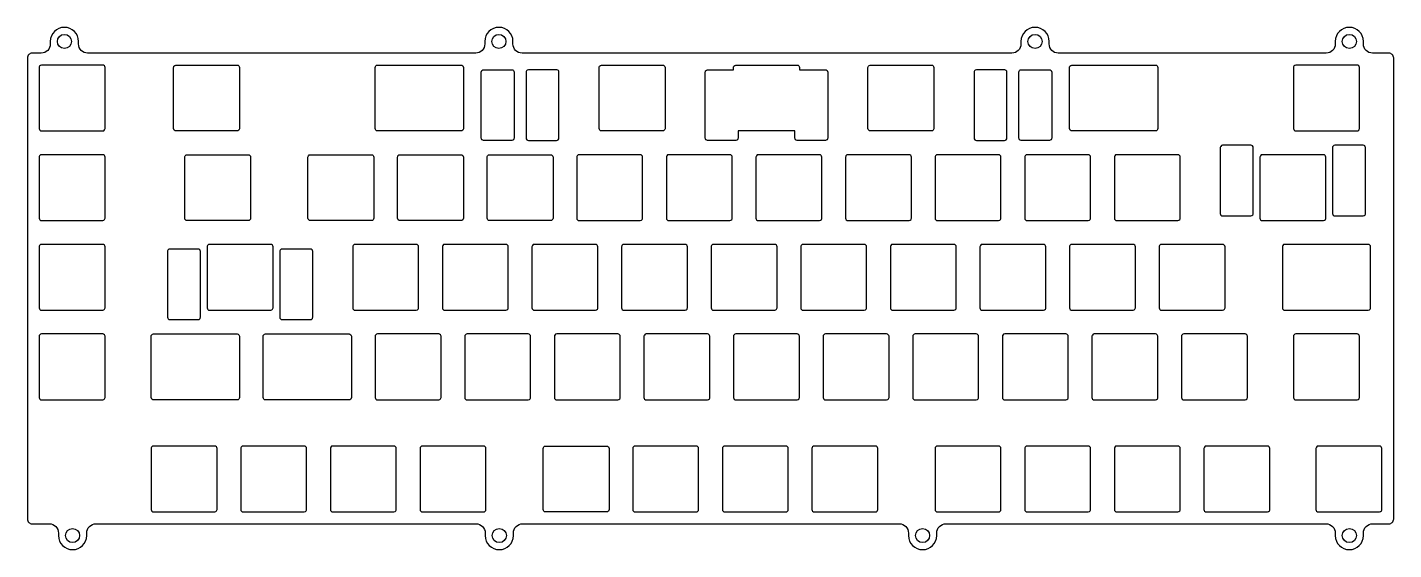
# Model space of a CAD drawing. Header units: millimetres. Extents: x -291 to 0, y -9 to 102.
import ezdxf

# ---------------------------------------------------------------- set-up
doc = ezdxf.new("R2010")
doc.units = ezdxf.units.MM
doc.layers.get('0').update_dxf_attribs({"linetype": 'CONTINUOUS'})

msp = doc.modelspace()

# ---------------------------------------------------------------- linework, layer by layer
for points in [[(-290.61, -2.31, 0.414214), (-289.61, -3.31), (-289.16, -3.31, 0.007853), (-289.11, -3.31), (-285.96, -3.31, -0.414214), (-283.99, -5.29), (-283.99, -5.81, 1), (-277.99, -5.81), (-277.99, -5.29, -0.414214), (-276.01, -3.31), (-195.23, -3.31, -0.414214), (-193.26, -5.29), (-193.26, -5.81, 1), (-187.26, -5.81), (-187.26, -5.29, -0.414214), (-185.28, -3.31), (-105.23, -3.31, -0.414214), (-103.26, -5.29), (-103.26, -5.81, 1), (-97.26, -5.81), (-97.26, -5.29, -0.414214), (-95.28, -3.31), (-14.5, -3.31, -0.414214), (-12.52, -5.29), (-12.52, -5.81, 1), (-6.53, -5.81), (-6.53, -5.29, -0.414214), (-4.55, -3.31), (-1.6, -3.31, 0.007853), (-1.55, -3.31), (-1.1, -3.31, 0.414214), (-0.1, -2.31), (-0.1, 95.7, 0.414214), (-1.1, 96.7), (-4.6, 96.7, -0.406218), (-6.53, 98.68), (-6.53, 99.2, 1), (-12.52, 99.2), (-12.52, 98.68, -0.406218), (-14.45, 96.7), (-71.43, 96.7, -0.406218), (-73.35, 98.68), (-73.35, 99.2, 1), (-79.35, 99.2), (-79.35, 98.68, -0.406218), (-81.27, 96.7), (-185.43, 96.7, -0.406218), (-187.35, 98.68), (-187.35, 99.2, 1), (-193.35, 99.2), (-193.35, 98.68, -0.406218), (-195.27, 96.7), (-277.8, 96.7, -0.406218), (-279.73, 98.68), (-279.73, 99.2, 1), (-285.73, 99.2), (-285.73, 98.68, -0.406218), (-287.65, 96.7), (-289.61, 96.7, 0.414214), (-290.61, 95.7), (-290.61, 95.24, 0.006422), (-290.61, 95.2), (-290.61, -1.81, 0.006422), (-290.61, -1.85)], [(-274.59, 80.18, 0.250139), (-274.17, 80.4, 0.148216), (-274.09, 80.68), (-274.09, 93.68, 0.414214), (-274.59, 94.18), (-287.59, 94.18, 0.250139), (-288, 93.96, 0.148216), (-288.09, 93.68), (-288.09, 80.68, 0.414214), (-287.59, 80.18)], [(-245.51, 93.68), (-245.51, 80.66, -0.40124), (-246.01, 80.18), (-259.01, 80.18, -0.414214), (-259.51, 80.68), (-259.51, 93.68, -0.148216), (-259.43, 93.96, -0.250139), (-259.01, 94.18), (-246.01, 94.18, -0.414214)], [(-197.89, 93.68), (-197.89, 80.66, -0.40124), (-198.39, 80.18), (-216.15, 80.18, -0.414214), (-216.65, 80.68), (-216.65, 93.68, -0.414214), (-216.15, 94.18), (-198.39, 94.18, -0.414214)], [(-194.1, 78.68), (-194.1, 92.68, -0.414214), (-193.6, 93.18), (-187.6, 93.18, -0.414214), (-187.1, 92.68), (-187.1, 78.68, -0.414214), (-187.6, 78.18), (-193.6, 78.18, -0.414214)], [(-177.57, 92.68, 0.375581), (-178.01, 93.17, 0.030528), (-178.07, 93.18), (-184.07, 93.18, 0.250139), (-184.49, 92.96, 0.148216), (-184.57, 92.68), (-184.57, 78.68, 0.414214), (-184.07, 78.18), (-178.07, 78.18, 0.414214), (-177.57, 78.68)], [(-155.03, 93.68), (-155.03, 80.66, -0.40124), (-155.52, 80.18), (-168.52, 80.18, -0.414214), (-169.02, 80.68), (-169.02, 93.68, -0.148216), (-168.94, 93.96, -0.250139), (-168.53, 94.18), (-155.53, 94.18, -0.414214)], [(-139.47, 80.18), (-139.47, 78.66, -0.40124), (-139.97, 78.18), (-145.97, 78.18, -0.414214), (-146.47, 78.68), (-146.47, 92.68, -0.148216), (-146.39, 92.96, -0.250139), (-145.97, 93.18), (-140.45, 93.18), (-140.45, 93.18), (-140.45, 93.18), (-140.45, 93.68, -0.148216), (-140.37, 93.96, -0.250139), (-139.95, 94.18), (-126.92, 94.18, -0.398365), (-126.45, 93.68), (-126.45, 93.18), (-124.07, 93.18), (-124.07, 93.18), (-120.93, 93.18, -0.414214), (-120.43, 92.68), (-120.43, 78.66, -0.40124), (-120.92, 78.18), (-126.92, 78.18, -0.414214), (-127.42, 78.68), (-127.42, 80.18), (-139.47, 80.18), (-139.47, 80.18)], [(-97.88, 93.68), (-97.88, 80.66, -0.40124), (-98.37, 80.18), (-111.37, 80.18, -0.414214), (-111.87, 80.68), (-111.87, 93.68, -0.148216), (-111.79, 93.96, -0.250139), (-111.38, 94.18), (-98.38, 94.18, -0.414214)], [(-82.32, 92.68, 0.398365), (-82.8, 93.18), (-88.83, 93.18, 0.250139), (-89.24, 92.96, 0.148216), (-89.32, 92.68), (-89.32, 78.68, 0.414214), (-88.82, 78.18), (-82.82, 78.18, 0.414214), (-82.32, 78.68)], [(-73.3, 78.18), (-79.3, 78.18, -0.414214), (-79.8, 78.68), (-79.8, 92.68, -0.414214), (-79.3, 93.18), (-73.3, 93.18, -0.414214), (-72.8, 92.68), (-72.8, 78.68, -0.414214)], [(-50.25, 93.68), (-50.25, 80.68, -0.414214), (-50.75, 80.18), (-68.51, 80.18, -0.414214), (-69.01, 80.68), (-69.01, 93.68, -0.148216), (-68.93, 93.96, -0.250139), (-68.51, 94.18), (-55.51, 94.18), (-55.51, 94.18), (-50.75, 94.18, -0.414214)], [(-7.89, 80.18, 0.250139), (-7.47, 80.4, 0.148216), (-7.39, 80.68), (-7.39, 93.68, 0.414214), (-7.89, 94.18), (-20.89, 94.18, 0.250139), (-21.3, 93.96, 0.148216), (-21.39, 93.68), (-21.39, 80.68, 0.414214), (-20.89, 80.18)], [(-36.47, 77.13, 0.250139), (-36.88, 76.91, 0.148216), (-36.97, 76.63), (-36.97, 62.63, 0.414214), (-36.47, 62.13), (-30.47, 62.13, 0.250139), (-30.05, 62.35, 0.148216), (-29.97, 62.63), (-29.97, 76.63, 0.414214), (-30.47, 77.13)], [(-6.59, 62.13, 0.250139), (-6.18, 62.35, 0.148216), (-6.09, 62.63), (-6.09, 76.63, 0.414214), (-6.59, 77.13), (-12.59, 77.13, 0.250139), (-13.01, 76.91, 0.148216), (-13.09, 76.63), (-13.09, 62.63, 0.414214), (-12.59, 62.13)], [(-274.59, 61.13, 0.250139), (-274.17, 61.35, 0.148216), (-274.09, 61.63), (-274.09, 74.63, 0.414214), (-274.59, 75.13), (-287.59, 75.13, 0.250139), (-288, 74.91, 0.148216), (-288.09, 74.63), (-288.09, 61.63, 0.414214), (-287.59, 61.13)], [(-243.13, 74.63), (-243.13, 61.61, -0.40124), (-243.63, 61.13), (-256.63, 61.13, -0.414214), (-257.13, 61.63), (-257.13, 74.63, -0.148216), (-257.05, 74.91, -0.250139), (-256.63, 75.13), (-243.63, 75.13, -0.414214)], [(-216.94, 74.63), (-216.94, 61.61, -0.40124), (-217.44, 61.13), (-230.44, 61.13, -0.414214), (-230.94, 61.63), (-230.94, 74.63, -0.148216), (-230.85, 74.91, -0.250139), (-230.44, 75.13), (-217.44, 75.13, -0.414214)], [(-197.89, 74.63), (-197.89, 61.61, -0.40124), (-198.39, 61.13), (-211.39, 61.13, -0.414214), (-211.89, 61.63), (-211.89, 74.63, -0.148216), (-211.8, 74.91, -0.250139), (-211.39, 75.13), (-198.39, 75.13, -0.414214)], [(-178.84, 74.63), (-178.84, 61.61, -0.40124), (-179.34, 61.13), (-192.34, 61.13, -0.414214), (-192.84, 61.63), (-192.84, 74.63, -0.148216), (-192.75, 74.91, -0.250139), (-192.34, 75.13), (-179.34, 75.13, -0.414214)], [(-160.29, 61.13, 0.250139), (-159.87, 61.35, 0.148216), (-159.79, 61.63), (-159.79, 74.63, 0.414214), (-160.29, 75.13), (-173.29, 75.13, 0.250139), (-173.7, 74.91, 0.148216), (-173.79, 74.63), (-173.79, 61.63, 0.414214), (-173.29, 61.13)], [(-141.24, 61.13, 0.250139), (-140.82, 61.35, 0.148216), (-140.74, 61.63), (-140.74, 74.63, 0.414214), (-141.24, 75.13), (-154.24, 75.13, 0.250139), (-154.65, 74.91, 0.148216), (-154.74, 74.63), (-154.74, 61.63, 0.414214), (-154.24, 61.13)], [(-122.19, 61.13, 0.250139), (-121.77, 61.35, 0.148216), (-121.69, 61.63), (-121.69, 74.63, 0.414214), (-122.19, 75.13), (-135.19, 75.13, 0.250139), (-135.6, 74.91, 0.148216), (-135.69, 74.63), (-135.69, 61.63, 0.414214), (-135.19, 61.13)], [(-116.14, 75.13, 0.250139), (-116.55, 74.91, 0.148216), (-116.64, 74.63), (-116.64, 61.63, 0.414214), (-116.14, 61.13), (-103.14, 61.13, 0.250139), (-102.72, 61.35, 0.148216), (-102.64, 61.63), (-102.64, 74.63, 0.414214), (-103.14, 75.13)], [(-84.09, 61.13, 0.250139), (-83.67, 61.35, 0.148216), (-83.59, 61.63), (-83.59, 74.63, 0.414214), (-84.09, 75.13), (-97.09, 75.13, 0.250139), (-97.5, 74.91, 0.148216), (-97.59, 74.63), (-97.59, 61.63, 0.414214), (-97.09, 61.13)], [(-65.04, 61.13, 0.250139), (-64.62, 61.35, 0.148216), (-64.54, 61.63), (-64.54, 74.63, 0.414214), (-65.04, 75.13), (-78.04, 75.13, 0.250139), (-78.45, 74.91, 0.148216), (-78.54, 74.63), (-78.54, 61.63, 0.414214), (-78.04, 61.13)], [(-45.99, 61.13, 0.250139), (-45.57, 61.35, 0.148216), (-45.49, 61.63), (-45.49, 74.63, 0.414214), (-45.99, 75.13), (-58.99, 75.13, 0.250139), (-59.4, 74.91, 0.148216), (-59.49, 74.63), (-59.49, 61.63, 0.414214), (-58.99, 61.13)], [(-15.03, 61.13, 0.250139), (-14.62, 61.35, 0.148216), (-14.53, 61.63), (-14.53, 74.63, 0.414214), (-15.03, 75.13), (-28.03, 75.13, 0.250139), (-28.45, 74.91, 0.148216), (-28.53, 74.63), (-28.53, 61.63, 0.414214), (-28.03, 61.13)], [(-287.59, 56.08, 0.250139), (-288, 55.86, 0.148216), (-288.09, 55.58), (-288.09, 42.58, 0.414214), (-287.59, 42.08), (-274.59, 42.08, 0.250139), (-274.17, 42.3, 0.148216), (-274.09, 42.58), (-274.09, 55.58, 0.414214), (-274.59, 56.08)], [(-238.87, 42.08, 0.250139), (-238.45, 42.3, 0.148216), (-238.37, 42.58), (-238.37, 55.58, 0.414214), (-238.87, 56.08), (-251.87, 56.08, 0.250139), (-252.28, 55.86, 0.148216), (-252.37, 55.58), (-252.37, 42.58, 0.414214), (-251.87, 42.08)], [(-207.91, 42.08, 0.250139), (-207.5, 42.3, 0.148216), (-207.41, 42.58), (-207.41, 55.58, 0.414214), (-207.91, 56.08), (-220.91, 56.08, 0.250139), (-221.33, 55.86, 0.148216), (-221.41, 55.58), (-221.41, 42.58, 0.414214), (-220.91, 42.08)], [(-201.86, 56.08, 0.250139), (-202.28, 55.86, 0.148216), (-202.36, 55.58), (-202.36, 42.58, 0.414214), (-201.86, 42.08), (-188.86, 42.08, 0.250139), (-188.45, 42.3, 0.148216), (-188.36, 42.58), (-188.36, 55.58, 0.414214), (-188.86, 56.08)], [(-169.81, 42.08, 0.250139), (-169.4, 42.3, 0.148216), (-169.31, 42.58), (-169.31, 55.58, 0.414214), (-169.81, 56.08), (-182.81, 56.08, 0.250139), (-183.23, 55.86, 0.148216), (-183.31, 55.58), (-183.31, 42.58, 0.414214), (-182.81, 42.08)], [(-150.76, 42.08, 0.250139), (-150.35, 42.3, 0.148216), (-150.26, 42.58), (-150.26, 55.58, 0.414214), (-150.76, 56.08), (-163.76, 56.08, 0.250139), (-164.18, 55.86, 0.148216), (-164.26, 55.58), (-164.26, 42.58, 0.414214), (-163.76, 42.08)], [(-144.71, 56.08, 0.250139), (-145.13, 55.86, 0.148216), (-145.21, 55.58), (-145.21, 42.58, 0.414214), (-144.71, 42.08), (-131.71, 42.08, 0.250139), (-131.3, 42.3, 0.148216), (-131.21, 42.58), (-131.21, 55.58, 0.414214), (-131.71, 56.08)], [(-112.66, 42.08, 0.250139), (-112.25, 42.3, 0.148216), (-112.16, 42.58), (-112.16, 55.58, 0.414214), (-112.66, 56.08), (-125.66, 56.08, 0.250139), (-126.08, 55.86, 0.148216), (-126.16, 55.58), (-126.16, 42.58, 0.414214), (-125.66, 42.08)], [(-93.61, 42.08, 0.250139), (-93.2, 42.3, 0.148216), (-93.11, 42.58), (-93.11, 55.58, 0.414214), (-93.61, 56.08), (-106.61, 56.08, 0.250139), (-107.03, 55.86, 0.148216), (-107.11, 55.58), (-107.11, 42.58, 0.414214), (-106.61, 42.08)], [(-74.56, 42.08, 0.250139), (-74.15, 42.3, 0.148216), (-74.06, 42.58), (-74.06, 55.58, 0.414214), (-74.56, 56.08), (-87.56, 56.08, 0.250139), (-87.98, 55.86, 0.148216), (-88.06, 55.58), (-88.06, 42.58, 0.414214), (-87.56, 42.08)], [(-55.51, 42.08, 0.250139), (-55.1, 42.3, 0.148216), (-55.01, 42.58), (-55.01, 55.58, 0.414214), (-55.51, 56.08), (-68.51, 56.08, 0.250139), (-68.93, 55.86, 0.148216), (-69.01, 55.58), (-69.01, 42.58, 0.414214), (-68.51, 42.08)], [(-36.46, 42.08, 0.250139), (-36.05, 42.3, 0.148216), (-35.96, 42.58), (-35.96, 55.58, 0.414214), (-36.46, 56.08), (-49.46, 56.08, 0.250139), (-49.88, 55.86, 0.148216), (-49.96, 55.58), (-49.96, 42.58, 0.414214), (-49.46, 42.08)], [(-5.51, 42.08, 0.250139), (-5.09, 42.3, 0.148216), (-5.01, 42.58), (-5.01, 55.58, 0.414214), (-5.51, 56.08), (-23.27, 56.08, 0.250139), (-23.68, 55.86, 0.148216), (-23.77, 55.58), (-23.77, 42.58, 0.414214), (-23.27, 42.08)], [(-260.31, 55.08, 0.250139), (-260.72, 54.86, 0.148216), (-260.81, 54.58), (-260.81, 40.58, 0.414214), (-260.31, 40.08), (-254.31, 40.08, 0.250139), (-253.89, 40.3, 0.148216), (-253.81, 40.58), (-253.81, 54.58, 0.414214), (-254.31, 55.08)], [(-230.43, 40.08, 0.250139), (-230.01, 40.3, 0.148216), (-229.93, 40.58), (-229.93, 54.58, 0.414214), (-230.43, 55.08), (-236.43, 55.08, 0.250139), (-236.85, 54.86, 0.148216), (-236.93, 54.58), (-236.93, 40.58, 0.414214), (-236.43, 40.08)], [(-274.59, 23.03, 0.250139), (-274.17, 23.25, 0.148216), (-274.09, 23.53), (-274.09, 36.53, 0.414214), (-274.59, 37.03), (-287.59, 37.03, 0.250139), (-288, 36.81, 0.148216), (-288.09, 36.53), (-288.09, 23.53, 0.414214), (-287.59, 23.03)], [(-245.51, 36.53), (-245.51, 23.53, -0.414214), (-246.01, 23.03), (-250.75, 23.03, -0.010805), (-250.77, 23.03), (-263.77, 23.03, -0.414214), (-264.27, 23.53), (-264.27, 36.53, -0.148216), (-264.19, 36.81, -0.250139), (-263.77, 37.03), (-250.78, 37.03), (-250.78, 37.03), (-246.01, 37.03, -0.414214)], [(-221.7, 36.53), (-221.7, 23.53, -0.414214), (-222.2, 23.03), (-226.94, 23.03, -0.010805), (-226.96, 23.03), (-239.96, 23.03, -0.414214), (-240.46, 23.53), (-240.46, 36.53, -0.148216), (-240.38, 36.81, -0.250139), (-239.96, 37.03), (-226.97, 37.03), (-226.97, 37.03), (-222.2, 37.03, -0.414214)], [(-203.15, 23.03, 0.250139), (-202.73, 23.25, 0.148216), (-202.65, 23.53), (-202.65, 36.53, 0.414214), (-203.15, 37.03), (-216.15, 37.03, 0.250139), (-216.57, 36.81, 0.148216), (-216.65, 36.53), (-216.65, 23.53, 0.414214), (-216.15, 23.03)], [(-184.1, 23.03, 0.250139), (-183.68, 23.25, 0.148216), (-183.6, 23.53), (-183.6, 36.53, 0.414214), (-184.1, 37.03), (-197.1, 37.03, 0.250139), (-197.52, 36.81, 0.148216), (-197.6, 36.53), (-197.6, 23.53, 0.414214), (-197.1, 23.03)], [(-165.05, 23.03, 0.250139), (-164.63, 23.25, 0.148216), (-164.55, 23.53), (-164.55, 36.53, 0.414214), (-165.05, 37.03), (-178.05, 37.03, 0.250139), (-178.47, 36.81, 0.148216), (-178.55, 36.53), (-178.55, 23.53, 0.414214), (-178.05, 23.03)], [(-146, 23.03, 0.250139), (-145.58, 23.25, 0.148216), (-145.5, 23.53), (-145.5, 36.53, 0.414214), (-146, 37.03), (-159, 37.03, 0.250139), (-159.42, 36.81, 0.148216), (-159.5, 36.53), (-159.5, 23.53, 0.414214), (-159, 23.03)], [(-126.95, 23.03, 0.250139), (-126.53, 23.25, 0.148216), (-126.45, 23.53), (-126.45, 36.53, 0.414214), (-126.95, 37.03), (-139.95, 37.03, 0.250139), (-140.37, 36.81, 0.148216), (-140.45, 36.53), (-140.45, 23.53, 0.414214), (-139.95, 23.03)], [(-107.9, 23.03, 0.250139), (-107.48, 23.25, 0.148216), (-107.4, 23.53), (-107.4, 36.53, 0.414214), (-107.9, 37.03), (-120.9, 37.03, 0.250139), (-121.32, 36.81, 0.148216), (-121.4, 36.53), (-121.4, 23.53, 0.414214), (-120.9, 23.03)], [(-101.85, 37.03, 0.250139), (-102.27, 36.81, 0.148216), (-102.35, 36.53), (-102.35, 23.53, 0.414214), (-101.85, 23.03), (-88.85, 23.03, 0.250139), (-88.43, 23.25, 0.148216), (-88.35, 23.53), (-88.35, 36.53, 0.414214), (-88.85, 37.03)], [(-69.8, 23.03, 0.250139), (-69.38, 23.25, 0.148216), (-69.3, 23.53), (-69.3, 36.53, 0.414214), (-69.8, 37.03), (-82.8, 37.03, 0.250139), (-83.22, 36.81, 0.148216), (-83.3, 36.53), (-83.3, 23.53, 0.414214), (-82.8, 23.03)], [(-50.75, 23.03, 0.250139), (-50.33, 23.25, 0.148216), (-50.25, 23.53), (-50.25, 36.53, 0.414214), (-50.75, 37.03), (-63.75, 37.03, 0.250139), (-64.17, 36.81, 0.148216), (-64.25, 36.53), (-64.25, 23.53, 0.414214), (-63.75, 23.03)], [(-31.7, 23.03, 0.250139), (-31.28, 23.25, 0.148216), (-31.2, 23.53), (-31.2, 36.53, 0.414214), (-31.7, 37.03), (-44.7, 37.03, 0.250139), (-45.12, 36.81, 0.148216), (-45.2, 36.53), (-45.2, 23.53, 0.414214), (-44.7, 23.03)], [(-20.89, 37.03, 0.250139), (-21.3, 36.81, 0.148216), (-21.39, 36.53), (-21.39, 23.53, 0.414214), (-20.89, 23.03), (-7.89, 23.03, 0.250139), (-7.47, 23.25, 0.148216), (-7.39, 23.53), (-7.39, 36.53, 0.414214), (-7.89, 37.03)], [(-250.77, -0.78, 0.250139), (-250.36, -0.56, 0.148216), (-250.27, -0.29), (-250.27, 12.71, 0.414214), (-250.77, 13.21), (-263.77, 13.21, 0.250139), (-264.19, 12.99, 0.148216), (-264.27, 12.72), (-264.27, -0.28, 0.414214), (-263.77, -0.78)], [(-231.72, -0.78, 0.250139), (-231.31, -0.56, 0.148216), (-231.23, -0.29), (-231.23, 12.71, 0.414214), (-231.73, 13.21), (-244.73, 13.21, 0.250139), (-245.14, 12.99, 0.148216), (-245.22, 12.72), (-245.22, -0.28, 0.414214), (-244.72, -0.78)], [(-225.68, 13.21, 0.250139), (-226.09, 12.99, 0.148216), (-226.17, 12.72), (-226.17, -0.28, 0.414214), (-225.67, -0.78), (-212.67, -0.78, 0.250139), (-212.26, -0.56, 0.148216), (-212.18, -0.29), (-212.18, 12.71, 0.414214), (-212.68, 13.21)], [(-193.12, 12.72, 0.414214), (-193.62, 13.22), (-206.62, 13.22, 0.414214), (-207.12, 12.72), (-207.12, -0.28, 0.414214), (-206.62, -0.78), (-193.62, -0.78, 0.414214), (-193.12, -0.28)], [(-167.43, -0.78), (-180.43, -0.78, -0.414214), (-180.93, -0.28), (-180.93, 12.72, -0.414214), (-180.43, 13.22), (-167.43, 13.22, -0.414214), (-166.93, 12.72), (-166.93, -0.28, -0.414214)], [(-161.38, 13.22, 0.414214), (-161.88, 12.72), (-161.88, -0.28, 0.414214), (-161.38, -0.78), (-148.38, -0.78, 0.414214), (-147.88, -0.28), (-147.88, 12.72, 0.414214), (-148.38, 13.22)], [(-128.83, 12.72, 0.414214), (-129.33, 13.22), (-142.33, 13.22, 0.414214), (-142.83, 12.72), (-142.83, -0.28, 0.414214), (-142.33, -0.78), (-129.33, -0.78, 0.414214), (-128.83, -0.28)], [(-109.78, 12.72, 0.414214), (-110.28, 13.22), (-123.28, 13.22, 0.414214), (-123.78, 12.72), (-123.78, -0.28, 0.414214), (-123.28, -0.78), (-110.28, -0.78, 0.414214), (-109.78, -0.28)], [(-97.09, 13.22, 0.414214), (-97.59, 12.72), (-97.59, -0.28, 0.414214), (-97.09, -0.78), (-84.09, -0.78, 0.414214), (-83.59, -0.28), (-83.59, 12.72, 0.414214), (-84.09, 13.22)], [(-65.04, -0.78, 0.250139), (-64.62, -0.56, 0.148216), (-64.54, -0.29), (-64.54, 12.71, 0.414214), (-65.04, 13.21), (-78.04, 13.21, 0.250139), (-78.45, 12.99, 0.148216), (-78.54, 12.72), (-78.54, -0.28, 0.414214), (-78.04, -0.78)], [(-58.99, 13.21, 0.250139), (-59.4, 12.99, 0.148216), (-59.49, 12.72), (-59.49, -0.28, 0.414214), (-58.99, -0.78), (-45.99, -0.78, 0.250139), (-45.57, -0.56, 0.148216), (-45.49, -0.29), (-45.49, 12.71, 0.414214), (-45.99, 13.21)], [(-26.94, -0.78, 0.250139), (-26.52, -0.56, 0.148216), (-26.44, -0.29), (-26.44, 12.71, 0.414214), (-26.94, 13.21), (-39.94, 13.21, 0.250139), (-40.35, 12.99, 0.148216), (-40.44, 12.72), (-40.44, -0.28, 0.414214), (-39.94, -0.78)], [(-3.12, -0.78, 0.250139), (-2.71, -0.56, 0.148216), (-2.62, -0.29), (-2.62, 12.71, 0.414214), (-3.12, 13.21), (-16.13, 13.21, 0.250139), (-16.54, 12.99, 0.148216), (-16.62, 12.72), (-16.62, -0.28, 0.414214), (-16.12, -0.78)]]:
    msp.add_lwpolyline(points, format="xyb", close=True)
for centre in [(-282.73, 99.2), (-190.35, 99.2), (-76.35, 99.2), (-9.52, 99.2), (-280.99, -5.81), (-190.26, -5.81), (-100.26, -5.81), (-9.52, -5.81)]:
    msp.add_circle(centre, 1.5)

doc.saveas('drawing.dxf')
